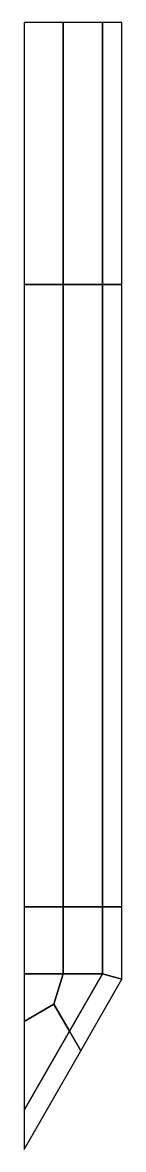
# Model space of a CAD drawing. Header units: millimetres. Extents: x 0 to 7.5, y 0 to 86.
import ezdxf

# ---------------------------------------------------------------- set-up
doc = ezdxf.new("R2010")
doc.units = ezdxf.units.MM

msp = doc.modelspace()

# ---------------------------------------------------------------- linework, layer by layer
for points in [[(0, 86), (0, 66), (3, 66), (3, 86)], [(6, 86), (3, 86), (3, 66), (6, 66)], [(7.5, 66), (7.5, 86), (6, 86), (6, 66)], [(0, 66), (0, 18.506), (3, 18.506), (3, 66)], [(3, 66), (3, 18.506), (6, 18.506), (6, 66)], [(7.5, 66), (6, 66), (6, 18.506), (7.5, 18.506)], [(0, 18.506), (0, 13.392), (3, 13.392), (3, 18.506)], [(6, 13.392), (6, 18.506), (3, 18.506), (3, 13.392)], [(7.5, 12.99), (7.5, 18.506), (6, 18.506), (6, 13.392)], [(0, 13.392), (0, 9.77), (2.295, 11.095), (3, 13.392)], [(6, 13.392), (3, 13.392), (2.295, 11.095), (3.484, 9.035)], [(7.5, 12.99), (6, 13.392), (3.484, 9.035), (4.35, 7.535)], [(0, 3), (3.484, 9.035), (2.295, 11.095), (0, 9.77)], [(0, 0), (4.35, 7.535), (3.484, 9.035), (0, 3)]]:
    msp.add_lwpolyline(points, close=True)

doc.saveas('drawing.dxf')
